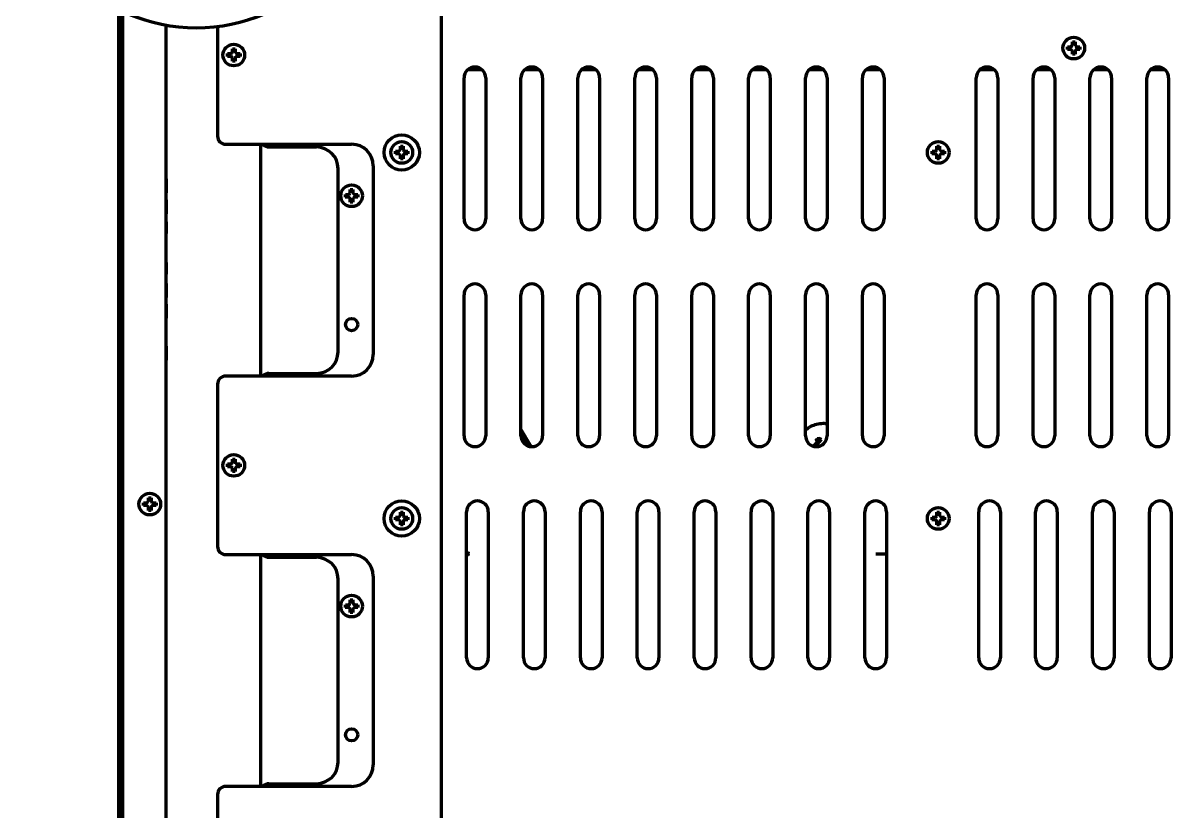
# Model space of a CAD drawing. Header units: inches. Extents: x -2405 to 7588, y 441 to 5654.
# Drawn here: x 2107 to 2530.7, y 5096.1 to 5386.8 of the extents above; entities that cross this region are included whole.
import ezdxf

# ---------------------------------------------------------------- set-up
doc = ezdxf.new("R2010")
doc.units = ezdxf.units.IN

msp = doc.modelspace()

# ---------------------------------------------------------------- linework, layer by layer
at = {"linetype": 'Continuous', "lineweight": 70}
for p, q in [((2261.28, 5485.34), (2261.28, 4862.03)), ((2142.28, 5391.83), (2142.28, 5138.37)), ((2142.95, 5139.37), (2142.95, 5391.49)), ((2143.78, 4821.33), (2143.78, 5391.09)), ((2159.78, 4835.17), (2159.78, 5386.02)), ((2178.78, 5385.51), (2178.78, 5345.05)), ((2492.48, 5377.53), (2492.48, 5378.03)), ((2492.48, 5377.03), (2492.48, 5377.53)), ((2497.08, 5378.03), (2497.08, 5377.53)), ((2497.08, 5377.53), (2497.08, 5377.03)), ((2182.48, 5374.97), (2182.48, 5375.47)), ((2182.48, 5374.47), (2182.48, 5374.97)), ((2187.08, 5375.47), (2187.08, 5374.97)), ((2187.08, 5374.97), (2187.08, 5374.47)), ((2276.43, 5369.53), (2271.13, 5369.53)), ((2297.42, 5369.53), (2292.14, 5369.53)), ((2318.43, 5369.53), (2313.14, 5369.53)), ((2339.43, 5369.53), (2334.14, 5369.53)), ((2360.43, 5369.53), (2355.13, 5369.53)), ((2381.42, 5369.53), (2376.14, 5369.53)), ((2402.43, 5369.53), (2397.14, 5369.53)), ((2423.43, 5369.53), (2418.13, 5369.53)), ((2465.43, 5369.53), (2460.14, 5369.53)), ((2486.43, 5369.53), (2481.14, 5369.53)), ((2507.43, 5369.53), (2502.13, 5369.53)), ((2528.42, 5369.53), (2523.14, 5369.53)), ((2269.78, 5314.53), (2269.78, 5366.53)), ((2277.78, 5366.53), (2277.78, 5314.53)), ((2290.78, 5314.53), (2290.78, 5366.53)), ((2298.78, 5366.53), (2298.78, 5314.53)), ((2311.78, 5314.53), (2311.78, 5366.53)), ((2319.78, 5366.53), (2319.78, 5314.53)), ((2332.78, 5314.53), (2332.78, 5366.53)), ((2340.78, 5366.53), (2340.78, 5314.53)), ((2353.78, 5314.53), (2353.78, 5366.53)), ((2361.78, 5366.53), (2361.78, 5314.53)), ((2374.78, 5314.53), (2374.78, 5366.53)), ((2382.78, 5366.53), (2382.78, 5314.53)), ((2395.78, 5314.53), (2395.78, 5366.53)), ((2403.78, 5366.53), (2403.78, 5314.53)), ((2416.78, 5314.53), (2416.78, 5366.53)), ((2424.78, 5366.53), (2424.78, 5314.53)), ((2458.78, 5314.53), (2458.78, 5366.53)), ((2466.78, 5366.53), (2466.78, 5314.53)), ((2479.78, 5314.53), (2479.78, 5366.53)), ((2487.78, 5366.53), (2487.78, 5314.53)), ((2500.78, 5314.53), (2500.78, 5366.53)), ((2508.78, 5366.53), (2508.78, 5314.53)), ((2521.78, 5314.53), (2521.78, 5366.53)), ((2529.78, 5366.53), (2529.78, 5314.53)), ((2181.78, 5342.05), (2228.28, 5342.05)), ((2194.78, 5256.55), (2194.78, 5342.05)), ((2197.78, 5341.05), (2215.28, 5341.05)), ((2244.48, 5339.03), (2244.48, 5339.53)), ((2244.48, 5338.53), (2244.48, 5339.03)), ((2249.08, 5339.53), (2249.08, 5339.03)), ((2249.08, 5339.03), (2249.08, 5338.53)), ((2442.48, 5339.03), (2442.48, 5339.53)), ((2442.48, 5338.53), (2442.48, 5339.03)), ((2447.08, 5339.53), (2447.08, 5339.03)), ((2447.08, 5339.03), (2447.08, 5338.53)), ((2223.28, 5265.55), (2223.28, 5333.05)), ((2236.28, 5334.05), (2236.28, 5264.55)), ((2159.78, 5324.16), (2159.78, 5329.3)), ((2159.78, 5329.3), (2159.78, 5325.02)), ((2159.78, 5329.3), (2159.78, 5324.16)), ((2225.98, 5323.05), (2225.98, 5323.55)), ((2225.98, 5322.55), (2225.98, 5323.05)), ((2230.58, 5323.55), (2230.58, 5323.05)), ((2230.58, 5323.05), (2230.58, 5322.55)), ((2159.78, 5316.45), (2159.78, 5321.59)), ((2159.78, 5321.59), (2159.78, 5316.45)), ((2159.78, 5313.45), (2159.78, 5309.16)), ((2159.78, 5298.45), (2159.78, 5294.16)), ((2159.78, 5293.3), (2159.78, 5298.45)), ((2159.78, 5290.52), (2159.78, 5290.73)), ((2159.78, 5290.73), (2159.78, 5290.52)), ((2159.78, 5290.3), (2159.78, 5290.52)), ((2159.78, 5290.52), (2159.78, 5290.3)), ((2159.78, 5290.09), (2159.78, 5290.3)), ((2159.78, 5290.3), (2159.78, 5290.09)), ((2159.78, 5290.09), (2159.78, 5289.66)), ((2159.78, 5289.66), (2159.78, 5290.09)), ((2159.78, 5288.8), (2159.78, 5289.66)), ((2159.78, 5289.66), (2159.78, 5288.8)), ((2159.78, 5288.8), (2159.78, 5287.52)), ((2159.78, 5287.52), (2159.78, 5288.8)), ((2159.78, 5287.52), (2159.78, 5286.66)), ((2159.78, 5286.66), (2159.78, 5287.52)), ((2159.78, 5286.66), (2159.78, 5286.23)), ((2159.78, 5286.23), (2159.78, 5286.66)), ((2159.78, 5286.02), (2159.78, 5286.23)), ((2159.78, 5286.23), (2159.78, 5286.02)), ((2159.78, 5285.8), (2159.78, 5286.02)), ((2159.78, 5286.02), (2159.78, 5285.8)), ((2159.78, 5285.8), (2159.78, 5285.59)), ((2159.78, 5285.59), (2159.78, 5285.8)), ((2269.78, 5234.53), (2269.78, 5286.53)), ((2277.78, 5286.53), (2277.78, 5234.53)), ((2290.78, 5234.53), (2290.78, 5286.53)), ((2298.78, 5286.53), (2298.78, 5234.53)), ((2311.78, 5234.53), (2311.78, 5286.53)), ((2319.78, 5286.53), (2319.78, 5234.53)), ((2332.78, 5234.53), (2332.78, 5286.53)), ((2340.78, 5286.53), (2340.78, 5234.53)), ((2353.78, 5234.53), (2353.78, 5286.53)), ((2361.78, 5286.53), (2361.78, 5234.53)), ((2374.78, 5234.53), (2374.78, 5286.53)), ((2382.78, 5286.53), (2382.78, 5234.53)), ((2395.78, 5234.53), (2395.78, 5286.53)), ((2403.78, 5286.53), (2403.78, 5234.53)), ((2416.78, 5234.53), (2416.78, 5286.53)), ((2424.78, 5286.53), (2424.78, 5234.53)), ((2458.78, 5234.53), (2458.78, 5286.53)), ((2466.78, 5286.53), (2466.78, 5234.53)), ((2479.78, 5234.53), (2479.78, 5286.53)), ((2487.78, 5286.53), (2487.78, 5234.53)), ((2500.78, 5234.53), (2500.78, 5286.53)), ((2508.78, 5286.53), (2508.78, 5234.53)), ((2521.78, 5234.53), (2521.78, 5286.53)), ((2529.78, 5286.53), (2529.78, 5234.53)), ((2159.78, 5283.02), (2159.78, 5279.59)), ((2159.78, 5279.59), (2159.78, 5283.02)), ((2159.78, 5280.02), (2159.78, 5277.87)), ((2159.78, 5279.59), (2159.78, 5278.73)), ((2159.78, 5278.73), (2159.78, 5279.59)), ((2159.78, 5278.3), (2159.78, 5278.73)), ((2159.78, 5278.73), (2159.78, 5278.3)), ((2159.78, 5278.09), (2159.78, 5278.3)), ((2159.78, 5278.3), (2159.78, 5278.09)), ((2159.78, 5277.87), (2159.78, 5278.09)), ((2159.78, 5278.09), (2159.78, 5277.87)), ((2159.78, 5270.16), (2159.78, 5275.3)), ((2159.78, 5267.59), (2159.78, 5267.37)), ((2159.78, 5267.37), (2159.78, 5267.59)), ((2159.78, 5267.16), (2159.78, 5267.37)), ((2159.78, 5267.37), (2159.78, 5267.16)), ((2159.78, 5267.16), (2159.78, 5266.95)), ((2159.78, 5266.95), (2159.78, 5267.16)), ((2159.78, 5266.52), (2159.78, 5266.95)), ((2159.78, 5266.95), (2159.78, 5266.52)), ((2159.78, 5266.52), (2159.78, 5265.66)), ((2159.78, 5265.66), (2159.78, 5266.52)), ((2159.78, 5264.37), (2159.78, 5265.66)), ((2159.78, 5265.66), (2159.78, 5264.37)), ((2159.78, 5263.52), (2159.78, 5264.37)), ((2159.78, 5264.37), (2159.78, 5263.52)), ((2159.78, 5263.52), (2159.78, 5263.09)), ((2159.78, 5263.09), (2159.78, 5263.52)), ((2159.78, 5262.87), (2159.78, 5263.09)), ((2159.78, 5263.09), (2159.78, 5262.87)), ((2159.78, 5262.87), (2159.78, 5262.66)), ((2159.78, 5262.66), (2159.78, 5262.87)), ((2159.78, 5262.45), (2159.78, 5262.66)), ((2159.78, 5262.66), (2159.78, 5262.45)), ((2228.28, 5256.55), (2181.78, 5256.55)), ((2197.78, 5257.55), (2215.28, 5257.55)), ((2178.78, 5253.55), (2178.78, 5193.71)), ((2399.83, 5238.73), (2399.83, 5238.73)), ((2294.5, 5230.54), (2290.78, 5236.99)), ((2294.49, 5230.54), (2290.78, 5236.98)), ((2290.78, 5235.38), (2293.44, 5230.76)), ((2400.07, 5233.38), (2399.47, 5232.66)), ((2400.07, 5233.38), (2399.47, 5232.66)), ((2399.49, 5230.54), (2401.65, 5233.12)), ((2401.13, 5233.57), (2400.07, 5233.38)), ((2400.07, 5233.38), (2400.07, 5233.38)), ((2401.65, 5233.12), (2401.13, 5233.57)), ((2291.48, 5232.45), (2291.34, 5232.48)), ((2291.49, 5232.45), (2291.48, 5232.45)), ((2291.77, 5232.3), (2291.48, 5232.45)), ((2291.78, 5232.3), (2291.49, 5232.45)), ((2291.78, 5232.3), (2291.77, 5232.3)), ((2292.06, 5232.01), (2291.77, 5232.3)), ((2292.07, 5232), (2291.78, 5232.3)), ((2292.07, 5232), (2292.06, 5232.01)), ((2292.14, 5231.71), (2292.06, 5232.01)), ((2292.14, 5231.71), (2292.07, 5232)), ((2292.13, 5231.53), (2292.14, 5231.56)), ((2292.14, 5231.71), (2292.14, 5231.71)), ((2292.14, 5231.56), (2292.14, 5231.71)), ((2292.14, 5231.56), (2292.14, 5231.71)), ((2292.14, 5231.56), (2292.14, 5231.56)), ((2292.14, 5231.53), (2292.14, 5231.56)), ((2400.52, 5232.85), (2398.7, 5230.68)), ((2400.53, 5232.85), (2398.7, 5230.68)), ((2399.47, 5232.66), (2400.53, 5232.85)), ((2399.47, 5232.66), (2400.52, 5232.85)), ((2399.47, 5232.66), (2399.47, 5232.66)), ((2400.52, 5232.85), (2400.53, 5232.85)), ((2182.48, 5223.63), (2182.48, 5224.13)), ((2182.48, 5223.13), (2182.48, 5223.63)), ((2187.08, 5224.13), (2187.08, 5223.63)), ((2187.08, 5223.63), (2187.08, 5223.13)), ((2151.48, 5209.33), (2151.48, 5209.83)), ((2151.48, 5208.83), (2151.48, 5209.33)), ((2156.08, 5209.83), (2156.08, 5209.33)), ((2156.08, 5209.33), (2156.08, 5208.83)), ((2244.48, 5204.03), (2244.48, 5204.53)), ((2244.48, 5203.53), (2244.48, 5204.03)), ((2249.08, 5204.53), (2249.08, 5204.03)), ((2249.08, 5204.03), (2249.08, 5203.53)), ((2270.7, 5152.67), (2270.7, 5206.53)), ((2278.7, 5206.53), (2278.7, 5152.67)), ((2291.7, 5152.67), (2291.7, 5206.53)), ((2299.7, 5206.53), (2299.7, 5152.67)), ((2312.7, 5152.67), (2312.7, 5206.53)), ((2320.7, 5206.53), (2320.7, 5152.67)), ((2333.7, 5152.67), (2333.7, 5206.53)), ((2341.7, 5206.53), (2341.7, 5152.67)), ((2354.7, 5152.67), (2354.7, 5206.53)), ((2362.7, 5206.53), (2362.7, 5152.67)), ((2375.7, 5152.67), (2375.7, 5206.53)), ((2383.7, 5206.53), (2383.7, 5152.67)), ((2396.7, 5152.67), (2396.7, 5206.53)), ((2404.7, 5206.53), (2404.7, 5152.67)), ((2417.7, 5152.67), (2417.7, 5206.53)), ((2425.7, 5206.53), (2425.7, 5152.67)), ((2442.48, 5204.03), (2442.48, 5204.53)), ((2442.48, 5203.53), (2442.48, 5204.03)), ((2447.08, 5204.53), (2447.08, 5204.03)), ((2447.08, 5204.03), (2447.08, 5203.53)), ((2459.7, 5152.67), (2459.7, 5206.53)), ((2467.7, 5206.53), (2467.7, 5152.67)), ((2480.7, 5152.67), (2480.7, 5206.53)), ((2488.7, 5206.53), (2488.7, 5152.67)), ((2501.7, 5152.67), (2501.7, 5206.53)), ((2509.7, 5206.53), (2509.7, 5152.67)), ((2522.7, 5152.67), (2522.7, 5206.53)), ((2530.7, 5206.53), (2530.7, 5152.67)), ((2181.78, 5190.71), (2228.28, 5190.71)), ((2194.78, 5105.2), (2194.78, 5190.7)), ((2197.78, 5189.71), (2215.28, 5189.71)), ((2236.28, 5182.71), (2236.28, 5113.21)), ((2223.28, 5114.21), (2223.28, 5181.71)), ((2225.98, 5171.71), (2225.98, 5172.21)), ((2225.98, 5171.21), (2225.98, 5171.71)), ((2230.58, 5172.21), (2230.58, 5171.71)), ((2230.58, 5171.71), (2230.58, 5171.21)), ((2142.28, 5138.37), (2142.9, 5138.37)), ((2142.28, 5138.37), (2142.28, 5138.37)), ((2142.28, 5138.33), (2142.9, 5138.33)), ((2142.28, 5138.33), (2142.28, 5138.33)), ((2142.28, 5138.33), (2142.28, 4651.53)), ((2143.78, 5138.37), (2142.9, 5138.37)), ((2143.78, 5138.33), (2142.9, 5138.33)), ((2142.95, 4654.53), (2142.95, 5137.33)), ((2197.78, 5106.21), (2215.28, 5106.21)), ((2178.78, 5102.21), (2178.78, 5042.37)), ((2228.28, 5105.21), (2181.78, 5105.21))]:
    msp.add_line(p, q, dxfattribs=at)
for centre, radius in [((2494.78, 5377.53), 4), ((2184.78, 5374.97), 4), ((2246.78, 5339.03), 6.5), ((2246.78, 5339.03), 4), ((2444.78, 5339.03), 4), ((2228.28, 5323.05), 4), ((2228.28, 5275.55), 2.25), ((2184.78, 5223.63), 4), ((2153.78, 5209.33), 4), ((2246.78, 5204.03), 6.5), ((2246.78, 5204.03), 4), ((2444.78, 5204.03), 4), ((2228.28, 5171.71), 4), ((2228.28, 5124.21), 2.25)]:
    msp.add_circle(centre, radius, dxfattribs=at)
for centre, radius, start, end in [((2170.98, 5449.03), 64, 180, 0), ((2273.78, 5366.53), 4, 0, 180), ((2294.78, 5366.53), 4, 0, 180), ((2315.78, 5366.53), 4, 0, 180), ((2336.78, 5366.53), 4, 0, 180), ((2357.78, 5366.53), 4, 0, 180), ((2378.78, 5366.53), 4, 0, 180), ((2399.78, 5366.53), 4, 0, 180), ((2420.78, 5366.53), 4, 0, 180), ((2462.78, 5366.53), 4, 0, 180), ((2483.78, 5366.53), 4, 0, 180), ((2504.78, 5366.53), 4, 0, 180), ((2525.78, 5366.53), 4, 0, 180), ((2181.78, 5345.05), 3, 180, 270), ((2197.78, 5344.05), 3, 221.8106, 270), ((2215.28, 5333.05), 8, 0, 90), ((2228.28, 5334.05), 8, 0, 90), ((2273.78, 5314.53), 4, 180, 0), ((2294.78, 5314.53), 4, 180, 0), ((2315.78, 5314.53), 4, 180, 0), ((2336.78, 5314.53), 4, 180, 0), ((2357.78, 5314.53), 4, 180, 0), ((2378.78, 5314.53), 4, 180, 0), ((2399.78, 5314.53), 4, 180, 0), ((2420.78, 5314.53), 4, 180, 0), ((2462.78, 5314.53), 4, 180, 0), ((2483.78, 5314.53), 4, 180, 0), ((2504.78, 5314.53), 4, 180, 0), ((2525.78, 5314.53), 4, 180, 0), ((2273.78, 5286.53), 4, 0, 180), ((2294.78, 5286.53), 4, 0, 180), ((2315.78, 5286.53), 4, 0, 180), ((2336.78, 5286.53), 4, 0, 180), ((2357.78, 5286.53), 4, 0, 180), ((2378.78, 5286.53), 4, 0, 180), ((2399.78, 5286.53), 4, 0, 180), ((2420.78, 5286.53), 4, 0, 180), ((2462.78, 5286.53), 4, 0, 180), ((2483.78, 5286.53), 4, 0, 180), ((2504.78, 5286.53), 4, 0, 180), ((2525.78, 5286.53), 4, 0, 180), ((2215.28, 5265.55), 8, 270, 0), ((2228.28, 5264.55), 8, 270, 0), ((2181.78, 5253.55), 3, 90, 180), ((2197.78, 5254.55), 3, 90, 138.1894), ((2273.78, 5234.53), 4, 180, 0), ((2294.78, 5234.53), 4, 180, 0), ((2315.78, 5234.53), 4, 180, 0), ((2336.78, 5234.53), 4, 180, 0), ((2357.78, 5234.53), 4, 180, 0), ((2378.78, 5234.53), 4, 180, 0), ((2399.78, 5234.53), 4, 180, 0), ((2420.78, 5234.53), 4, 180, 0), ((2462.78, 5234.53), 4, 180, 0), ((2483.78, 5234.53), 4, 180, 0), ((2504.78, 5234.53), 4, 180, 0), ((2525.78, 5234.53), 4, 180, 0), ((2274.7, 5206.53), 4, 0, 180), ((2295.7, 5206.53), 4, 0, 180), ((2316.7, 5206.53), 4, 0, 180), ((2337.7, 5206.53), 4, 0, 180), ((2358.7, 5206.53), 4, 0, 180), ((2379.7, 5206.53), 4, 0, 180), ((2400.7, 5206.53), 4, 0, 180), ((2421.7, 5206.53), 4, 0, 180), ((2463.7, 5206.53), 4, 0, 180), ((2484.7, 5206.53), 4, 0, 180), ((2505.7, 5206.53), 4, 0, 180), ((2526.7, 5206.53), 4, 0, 180), ((2181.78, 5193.71), 3, 180, 270), ((2197.78, 5192.71), 3, 221.8416, 270), ((2228.28, 5182.71), 8, 0, 90), ((2215.28, 5181.71), 8, 0, 90), ((2274.7, 5152.67), 4, 180, 0), ((2295.7, 5152.67), 4, 180, 0), ((2316.7, 5152.67), 4, 180, 0), ((2337.7, 5152.67), 4, 180, 0), ((2358.7, 5152.67), 4, 180, 0), ((2379.7, 5152.67), 4, 180, 0), ((2400.7, 5152.67), 4, 180, 0), ((2421.7, 5152.67), 4, 180, 0), ((2463.7, 5152.67), 4, 180, 0), ((2484.7, 5152.67), 4, 180, 0), ((2505.7, 5152.67), 4, 180, 0), ((2526.7, 5152.67), 4, 180, 0), ((2215.28, 5114.21), 8, 270, 0), ((2228.28, 5113.21), 8, 270, 0), ((2197.78, 5103.21), 3, 90, 138.1894), ((2181.78, 5102.21), 3, 90, 180)]:
    msp.add_arc(centre, radius, start, end, dxfattribs=at)
for centre, major_axis, ratio, start_param, end_param in [((2402.26, 5229.02), (-2.43, 9.7), 0.999838, 0, 0.460394), ((2402.26, 5229.02), (-0.72, -9.97), 0.99983, 3.458797, 3.91904), ((2402.26, 5229.02), (-2.43, 9.7), 0.999838, 6.038193, 6.283185), ((2402.26, 5229.02), (-2.43, 9.7), 0.999838, 5.885728, 6.038193), ((2142.9, 5139.37), (0, -1), 0.052336, 0, 1.570796), ((2142.9, 5137.33), (0, -1), 0.052336, 1.570796, 3.141593)]:
    msp.add_ellipse(centre, major_axis=major_axis, ratio=ratio, start_param=start_param, end_param=end_param, dxfattribs=at)
for points in [[(2184.28, 5375.97), (2184.28, 5376.03), (2184.28, 5376.14), (2184.28, 5376.3), (2184.28, 5376.46), (2184.28, 5376.61), (2184.28, 5376.76), (2184.28, 5376.92), (2184.28, 5377.09), (2184.28, 5377.21), (2184.28, 5377.27)], [(2184.28, 5377.27), (2184.44, 5377.27), (2184.78, 5377.27), (2185.11, 5377.27), (2185.28, 5377.27)], [(2493.78, 5377.03), (2493.72, 5377.03), (2493.61, 5377.03), (2493.45, 5377.03), (2493.29, 5377.03), (2493.14, 5377.03), (2492.99, 5377.03), (2492.83, 5377.03), (2492.66, 5377.03), (2492.54, 5377.03), (2492.48, 5377.03)], [(2493.78, 5378.03), (2493.8, 5378.06), (2493.85, 5378.1), (2493.92, 5378.18), (2493.99, 5378.25), (2494.06, 5378.32), (2494.13, 5378.39), (2494.2, 5378.46), (2494.25, 5378.51), (2494.28, 5378.53)], [(2494.28, 5376.53), (2494.25, 5376.56), (2494.2, 5376.61), (2494.12, 5376.68), (2494.05, 5376.76), (2493.98, 5376.83), (2493.91, 5376.89), (2493.84, 5376.96), (2493.8, 5377.01), (2493.78, 5377.03)], [(2494.28, 5378.53), (2494.28, 5378.59), (2494.28, 5378.7), (2494.28, 5378.86), (2494.28, 5379.02), (2494.28, 5379.17), (2494.28, 5379.32), (2494.28, 5379.48), (2494.28, 5379.65), (2494.28, 5379.77), (2494.28, 5379.83)], [(2494.28, 5379.83), (2494.44, 5379.83), (2494.78, 5379.83), (2495.11, 5379.83), (2495.28, 5379.83)], [(2495.28, 5378.53), (2495.3, 5378.51), (2495.35, 5378.46), (2495.43, 5378.38), (2495.5, 5378.31), (2495.57, 5378.24), (2495.64, 5378.17), (2495.71, 5378.1), (2495.75, 5378.06), (2495.78, 5378.03)], [(2495.78, 5377.03), (2495.75, 5377.01), (2495.7, 5376.96), (2495.63, 5376.89), (2495.56, 5376.82), (2495.49, 5376.75), (2495.42, 5376.68), (2495.35, 5376.6), (2495.3, 5376.56), (2495.28, 5376.53)], [(2495.78, 5378.03), (2495.83, 5378.03), (2495.94, 5378.03), (2496.1, 5378.03), (2496.26, 5378.03), (2496.41, 5378.03), (2496.57, 5378.03), (2496.72, 5378.03), (2496.89, 5378.03), (2497.01, 5378.03), (2497.08, 5378.03)], [(2183.78, 5374.47), (2183.72, 5374.47), (2183.61, 5374.47), (2183.45, 5374.47), (2183.29, 5374.47), (2183.14, 5374.47), (2182.99, 5374.47), (2182.83, 5374.47), (2182.66, 5374.47), (2182.54, 5374.47), (2182.48, 5374.47)], [(2183.78, 5375.47), (2183.8, 5375.5), (2183.85, 5375.54), (2183.92, 5375.62), (2183.99, 5375.69), (2184.06, 5375.76), (2184.13, 5375.83), (2184.2, 5375.9), (2184.25, 5375.95), (2184.28, 5375.97)], [(2184.28, 5373.97), (2184.25, 5374), (2184.2, 5374.05), (2184.12, 5374.12), (2184.05, 5374.2), (2183.98, 5374.27), (2183.91, 5374.33), (2183.84, 5374.4), (2183.8, 5374.45), (2183.78, 5374.47)], [(2185.28, 5375.97), (2185.3, 5375.95), (2185.35, 5375.9), (2185.43, 5375.82), (2185.5, 5375.75), (2185.57, 5375.68), (2185.64, 5375.61), (2185.71, 5375.54), (2185.75, 5375.5), (2185.78, 5375.47)], [(2185.78, 5374.47), (2185.75, 5374.45), (2185.7, 5374.4), (2185.63, 5374.33), (2185.56, 5374.26), (2185.49, 5374.19), (2185.42, 5374.12), (2185.35, 5374.04), (2185.3, 5374), (2185.28, 5373.97)], [(2185.28, 5373.97), (2185.28, 5373.92), (2185.28, 5373.81), (2185.28, 5373.65), (2185.28, 5373.49), (2185.28, 5373.33), (2185.28, 5373.18), (2185.28, 5373.03), (2185.28, 5372.86), (2185.28, 5372.74), (2185.28, 5372.67)], [(2185.78, 5375.47), (2185.83, 5375.47), (2185.94, 5375.47), (2186.1, 5375.47), (2186.26, 5375.47), (2186.41, 5375.47), (2186.57, 5375.47), (2186.72, 5375.47), (2186.89, 5375.47), (2187.01, 5375.47), (2187.08, 5375.47)], [(2495.28, 5375.23), (2495.11, 5375.23), (2494.78, 5375.23), (2494.44, 5375.23), (2494.28, 5375.23)], [(2495.28, 5376.53), (2495.28, 5376.48), (2495.28, 5376.37), (2495.28, 5376.21), (2495.28, 5376.05), (2495.28, 5375.89), (2495.28, 5375.74), (2495.28, 5375.59), (2495.28, 5375.42), (2495.28, 5375.3), (2495.28, 5375.23)], [(2185.28, 5372.67), (2185.11, 5372.67), (2184.78, 5372.67), (2184.44, 5372.67), (2184.28, 5372.67)], [(2245.78, 5339.53), (2245.8, 5339.56), (2245.85, 5339.6), (2245.92, 5339.68), (2245.99, 5339.75), (2246.06, 5339.82), (2246.13, 5339.89), (2246.2, 5339.96), (2246.25, 5340.01), (2246.28, 5340.03)], [(2246.28, 5340.03), (2246.28, 5340.09), (2246.28, 5340.2), (2246.28, 5340.36), (2246.28, 5340.52), (2246.28, 5340.67), (2246.28, 5340.82), (2246.28, 5340.98), (2246.28, 5341.15), (2246.28, 5341.27), (2246.28, 5341.33)], [(2246.28, 5341.33), (2246.44, 5341.33), (2246.78, 5341.33), (2247.11, 5341.33), (2247.28, 5341.33)], [(2247.28, 5340.03), (2247.3, 5340.01), (2247.35, 5339.96), (2247.43, 5339.88), (2247.5, 5339.81), (2247.57, 5339.74), (2247.64, 5339.67), (2247.71, 5339.6), (2247.75, 5339.56), (2247.78, 5339.53)], [(2247.78, 5339.53), (2247.83, 5339.53), (2247.94, 5339.53), (2248.1, 5339.53), (2248.26, 5339.53), (2248.41, 5339.53), (2248.57, 5339.53), (2248.72, 5339.53), (2248.89, 5339.53), (2249.01, 5339.53), (2249.08, 5339.53)], [(2443.78, 5339.53), (2443.8, 5339.56), (2443.85, 5339.6), (2443.92, 5339.68), (2443.99, 5339.75), (2444.06, 5339.82), (2444.13, 5339.89), (2444.2, 5339.96), (2444.25, 5340.01), (2444.28, 5340.03)], [(2444.28, 5340.03), (2444.28, 5340.09), (2444.28, 5340.2), (2444.28, 5340.36), (2444.28, 5340.52), (2444.28, 5340.67), (2444.28, 5340.82), (2444.28, 5340.98), (2444.28, 5341.15), (2444.28, 5341.27), (2444.28, 5341.33)], [(2444.28, 5341.33), (2444.44, 5341.33), (2444.78, 5341.33), (2445.11, 5341.33), (2445.28, 5341.33)], [(2445.28, 5340.03), (2445.3, 5340.01), (2445.35, 5339.96), (2445.43, 5339.88), (2445.5, 5339.81), (2445.57, 5339.74), (2445.64, 5339.67), (2445.71, 5339.6), (2445.75, 5339.56), (2445.78, 5339.53)], [(2445.78, 5339.53), (2445.83, 5339.53), (2445.94, 5339.53), (2446.1, 5339.53), (2446.26, 5339.53), (2446.41, 5339.53), (2446.57, 5339.53), (2446.72, 5339.53), (2446.89, 5339.53), (2447.01, 5339.53), (2447.08, 5339.53)], [(2245.78, 5338.53), (2245.72, 5338.53), (2245.61, 5338.53), (2245.45, 5338.53), (2245.29, 5338.53), (2245.14, 5338.53), (2244.99, 5338.53), (2244.83, 5338.53), (2244.66, 5338.53), (2244.54, 5338.53), (2244.48, 5338.53)], [(2246.28, 5338.03), (2246.25, 5338.06), (2246.2, 5338.11), (2246.12, 5338.18), (2246.05, 5338.26), (2245.98, 5338.33), (2245.91, 5338.39), (2245.84, 5338.46), (2245.8, 5338.51), (2245.78, 5338.53)], [(2247.28, 5336.73), (2247.11, 5336.73), (2246.78, 5336.73), (2246.44, 5336.73), (2246.28, 5336.73)], [(2247.78, 5338.53), (2247.75, 5338.51), (2247.7, 5338.46), (2247.63, 5338.39), (2247.56, 5338.32), (2247.49, 5338.25), (2247.42, 5338.18), (2247.35, 5338.1), (2247.3, 5338.06), (2247.28, 5338.03)], [(2247.28, 5338.03), (2247.28, 5337.98), (2247.28, 5337.87), (2247.28, 5337.71), (2247.28, 5337.55), (2247.28, 5337.39), (2247.28, 5337.24), (2247.28, 5337.09), (2247.28, 5336.92), (2247.28, 5336.8), (2247.28, 5336.73)], [(2443.78, 5338.53), (2443.72, 5338.53), (2443.61, 5338.53), (2443.45, 5338.53), (2443.29, 5338.53), (2443.14, 5338.53), (2442.99, 5338.53), (2442.83, 5338.53), (2442.66, 5338.53), (2442.54, 5338.53), (2442.48, 5338.53)], [(2444.28, 5338.03), (2444.25, 5338.06), (2444.2, 5338.11), (2444.12, 5338.18), (2444.05, 5338.26), (2443.98, 5338.33), (2443.91, 5338.39), (2443.84, 5338.46), (2443.8, 5338.51), (2443.78, 5338.53)], [(2445.28, 5336.73), (2445.11, 5336.73), (2444.78, 5336.73), (2444.44, 5336.73), (2444.28, 5336.73)], [(2445.78, 5338.53), (2445.75, 5338.51), (2445.7, 5338.46), (2445.63, 5338.39), (2445.56, 5338.32), (2445.49, 5338.25), (2445.42, 5338.18), (2445.35, 5338.1), (2445.3, 5338.06), (2445.28, 5338.03)], [(2445.28, 5338.03), (2445.28, 5337.98), (2445.28, 5337.87), (2445.28, 5337.71), (2445.28, 5337.55), (2445.28, 5337.39), (2445.28, 5337.24), (2445.28, 5337.09), (2445.28, 5336.92), (2445.28, 5336.8), (2445.28, 5336.73)], [(2227.28, 5322.55), (2227.22, 5322.55), (2227.11, 5322.55), (2226.95, 5322.55), (2226.79, 5322.55), (2226.64, 5322.55), (2226.49, 5322.55), (2226.33, 5322.55), (2226.16, 5322.55), (2226.04, 5322.55), (2225.98, 5322.55)], [(2227.28, 5323.55), (2227.3, 5323.57), (2227.35, 5323.62), (2227.42, 5323.69), (2227.49, 5323.76), (2227.56, 5323.84), (2227.63, 5323.91), (2227.7, 5323.98), (2227.75, 5324.03), (2227.78, 5324.05)], [(2227.78, 5322.05), (2227.75, 5322.08), (2227.7, 5322.13), (2227.62, 5322.2), (2227.55, 5322.27), (2227.48, 5322.34), (2227.41, 5322.41), (2227.34, 5322.48), (2227.3, 5322.53), (2227.28, 5322.55)], [(2227.78, 5324.05), (2227.78, 5324.1), (2227.78, 5324.21), (2227.78, 5324.37), (2227.78, 5324.53), (2227.78, 5324.69), (2227.78, 5324.84), (2227.78, 5325), (2227.78, 5325.16), (2227.78, 5325.29), (2227.78, 5325.35)], [(2227.78, 5325.35), (2227.94, 5325.35), (2228.28, 5325.35), (2228.61, 5325.35), (2228.78, 5325.35)], [(2228.78, 5324.05), (2228.8, 5324.02), (2228.85, 5323.97), (2228.93, 5323.9), (2229, 5323.83), (2229.07, 5323.76), (2229.14, 5323.69), (2229.21, 5323.62), (2229.25, 5323.57), (2229.28, 5323.55)], [(2229.28, 5322.55), (2229.25, 5322.53), (2229.2, 5322.48), (2229.13, 5322.41), (2229.06, 5322.34), (2228.99, 5322.27), (2228.92, 5322.19), (2228.85, 5322.12), (2228.8, 5322.07), (2228.78, 5322.05)], [(2228.78, 5322.05), (2228.78, 5322), (2228.78, 5321.89), (2228.78, 5321.73), (2228.78, 5321.57), (2228.78, 5321.41), (2228.78, 5321.26), (2228.78, 5321.1), (2228.78, 5320.94), (2228.78, 5320.81), (2228.78, 5320.75)], [(2229.28, 5323.55), (2229.33, 5323.55), (2229.44, 5323.55), (2229.6, 5323.55), (2229.76, 5323.55), (2229.91, 5323.55), (2230.07, 5323.55), (2230.22, 5323.55), (2230.39, 5323.55), (2230.51, 5323.55), (2230.58, 5323.55)], [(2228.78, 5320.75), (2228.61, 5320.75), (2228.28, 5320.75), (2227.94, 5320.75), (2227.78, 5320.75)], [(2183.78, 5224.13), (2183.8, 5224.15), (2183.85, 5224.2), (2183.92, 5224.27), (2183.99, 5224.34), (2184.06, 5224.42), (2184.13, 5224.49), (2184.2, 5224.56), (2184.25, 5224.61), (2184.28, 5224.63)], [(2184.28, 5224.63), (2184.28, 5224.68), (2184.28, 5224.79), (2184.28, 5224.95), (2184.28, 5225.11), (2184.28, 5225.27), (2184.28, 5225.42), (2184.28, 5225.58), (2184.28, 5225.74), (2184.28, 5225.87), (2184.28, 5225.93)], [(2184.28, 5225.93), (2184.44, 5225.93), (2184.78, 5225.93), (2185.11, 5225.93), (2185.28, 5225.93)], [(2185.28, 5224.63), (2185.3, 5224.6), (2185.35, 5224.55), (2185.43, 5224.48), (2185.5, 5224.41), (2185.57, 5224.34), (2185.64, 5224.27), (2185.71, 5224.2), (2185.75, 5224.15), (2185.78, 5224.13)], [(2183.78, 5223.13), (2183.72, 5223.13), (2183.61, 5223.13), (2183.45, 5223.13), (2183.29, 5223.13), (2183.14, 5223.13), (2182.99, 5223.13), (2182.83, 5223.13), (2182.66, 5223.13), (2182.54, 5223.13), (2182.48, 5223.13)], [(2184.28, 5222.63), (2184.25, 5222.66), (2184.2, 5222.71), (2184.12, 5222.78), (2184.05, 5222.85), (2183.98, 5222.92), (2183.91, 5222.99), (2183.84, 5223.06), (2183.8, 5223.11), (2183.78, 5223.13)], [(2185.28, 5221.33), (2185.11, 5221.33), (2184.78, 5221.33), (2184.44, 5221.33), (2184.28, 5221.33)], [(2185.78, 5223.13), (2185.75, 5223.11), (2185.7, 5223.06), (2185.63, 5222.99), (2185.56, 5222.92), (2185.49, 5222.85), (2185.42, 5222.77), (2185.35, 5222.7), (2185.3, 5222.65), (2185.28, 5222.63)], [(2185.28, 5222.63), (2185.28, 5222.58), (2185.28, 5222.47), (2185.28, 5222.31), (2185.28, 5222.15), (2185.28, 5221.99), (2185.28, 5221.84), (2185.28, 5221.68), (2185.28, 5221.52), (2185.28, 5221.39), (2185.28, 5221.33)], [(2185.78, 5224.13), (2185.83, 5224.13), (2185.94, 5224.13), (2186.1, 5224.13), (2186.26, 5224.13), (2186.41, 5224.13), (2186.57, 5224.13), (2186.72, 5224.13), (2186.89, 5224.13), (2187.01, 5224.13), (2187.08, 5224.13)], [(2152.78, 5208.83), (2152.72, 5208.83), (2152.61, 5208.83), (2152.45, 5208.83), (2152.29, 5208.83), (2152.14, 5208.83), (2151.99, 5208.83), (2151.83, 5208.83), (2151.66, 5208.83), (2151.54, 5208.83), (2151.48, 5208.83)], [(2152.78, 5209.83), (2152.8, 5209.86), (2152.85, 5209.9), (2152.92, 5209.98), (2152.99, 5210.05), (2153.06, 5210.12), (2153.13, 5210.19), (2153.2, 5210.26), (2153.25, 5210.31), (2153.28, 5210.33)], [(2153.28, 5208.33), (2153.25, 5208.36), (2153.2, 5208.41), (2153.12, 5208.48), (2153.05, 5208.56), (2152.98, 5208.63), (2152.91, 5208.69), (2152.84, 5208.76), (2152.8, 5208.81), (2152.78, 5208.83)], [(2153.28, 5210.33), (2153.28, 5210.39), (2153.28, 5210.5), (2153.28, 5210.66), (2153.28, 5210.82), (2153.28, 5210.97), (2153.28, 5211.12), (2153.28, 5211.28), (2153.28, 5211.45), (2153.28, 5211.57), (2153.28, 5211.63)], [(2153.28, 5211.63), (2153.44, 5211.63), (2153.78, 5211.63), (2154.11, 5211.63), (2154.28, 5211.63)], [(2154.28, 5210.33), (2154.3, 5210.31), (2154.35, 5210.26), (2154.43, 5210.18), (2154.5, 5210.11), (2154.57, 5210.04), (2154.64, 5209.97), (2154.71, 5209.9), (2154.75, 5209.86), (2154.78, 5209.83)], [(2154.78, 5208.83), (2154.75, 5208.81), (2154.7, 5208.76), (2154.63, 5208.69), (2154.56, 5208.62), (2154.49, 5208.55), (2154.42, 5208.48), (2154.35, 5208.4), (2154.3, 5208.36), (2154.28, 5208.33)], [(2154.28, 5208.33), (2154.28, 5208.28), (2154.28, 5208.17), (2154.28, 5208.01), (2154.28, 5207.85), (2154.28, 5207.69), (2154.28, 5207.54), (2154.28, 5207.39), (2154.28, 5207.22), (2154.28, 5207.1), (2154.28, 5207.03)], [(2154.78, 5209.83), (2154.83, 5209.83), (2154.94, 5209.83), (2155.1, 5209.83), (2155.26, 5209.83), (2155.41, 5209.83), (2155.57, 5209.83), (2155.72, 5209.83), (2155.89, 5209.83), (2156.01, 5209.83), (2156.08, 5209.83)], [(2154.28, 5207.03), (2154.11, 5207.03), (2153.78, 5207.03), (2153.44, 5207.03), (2153.28, 5207.03)], [(2245.78, 5203.53), (2245.72, 5203.53), (2245.61, 5203.53), (2245.45, 5203.53), (2245.29, 5203.53), (2245.14, 5203.53), (2244.99, 5203.53), (2244.83, 5203.53), (2244.66, 5203.53), (2244.54, 5203.53), (2244.48, 5203.53)], [(2245.78, 5204.53), (2245.8, 5204.56), (2245.85, 5204.6), (2245.92, 5204.68), (2245.99, 5204.75), (2246.06, 5204.82), (2246.13, 5204.89), (2246.2, 5204.96), (2246.25, 5205.01), (2246.28, 5205.03)], [(2246.28, 5203.03), (2246.25, 5203.06), (2246.2, 5203.11), (2246.12, 5203.18), (2246.05, 5203.26), (2245.98, 5203.33), (2245.91, 5203.39), (2245.84, 5203.46), (2245.8, 5203.51), (2245.78, 5203.53)], [(2246.28, 5205.03), (2246.28, 5205.09), (2246.28, 5205.2), (2246.28, 5205.36), (2246.28, 5205.52), (2246.28, 5205.67), (2246.28, 5205.82), (2246.28, 5205.98), (2246.28, 5206.15), (2246.28, 5206.27), (2246.28, 5206.33)], [(2246.28, 5206.33), (2246.44, 5206.33), (2246.78, 5206.33), (2247.11, 5206.33), (2247.28, 5206.33)], [(2247.28, 5205.03), (2247.3, 5205.01), (2247.35, 5204.96), (2247.43, 5204.88), (2247.5, 5204.81), (2247.57, 5204.74), (2247.64, 5204.67), (2247.71, 5204.6), (2247.75, 5204.56), (2247.78, 5204.53)], [(2247.78, 5203.53), (2247.75, 5203.51), (2247.7, 5203.46), (2247.63, 5203.39), (2247.56, 5203.32), (2247.49, 5203.25), (2247.42, 5203.18), (2247.35, 5203.1), (2247.3, 5203.06), (2247.28, 5203.03)], [(2247.78, 5204.53), (2247.83, 5204.53), (2247.94, 5204.53), (2248.1, 5204.53), (2248.26, 5204.53), (2248.41, 5204.53), (2248.57, 5204.53), (2248.72, 5204.53), (2248.89, 5204.53), (2249.01, 5204.53), (2249.08, 5204.53)], [(2443.78, 5203.53), (2443.72, 5203.53), (2443.61, 5203.53), (2443.45, 5203.53), (2443.29, 5203.53), (2443.14, 5203.53), (2442.99, 5203.53), (2442.83, 5203.53), (2442.66, 5203.53), (2442.54, 5203.53), (2442.48, 5203.53)], [(2443.78, 5204.53), (2443.8, 5204.56), (2443.85, 5204.6), (2443.92, 5204.68), (2443.99, 5204.75), (2444.06, 5204.82), (2444.13, 5204.89), (2444.2, 5204.96), (2444.25, 5205.01), (2444.28, 5205.03)], [(2444.28, 5203.03), (2444.25, 5203.06), (2444.2, 5203.11), (2444.12, 5203.18), (2444.05, 5203.26), (2443.98, 5203.33), (2443.91, 5203.39), (2443.84, 5203.46), (2443.8, 5203.51), (2443.78, 5203.53)], [(2444.28, 5205.03), (2444.28, 5205.09), (2444.28, 5205.2), (2444.28, 5205.36), (2444.28, 5205.52), (2444.28, 5205.67), (2444.28, 5205.82), (2444.28, 5205.98), (2444.28, 5206.15), (2444.28, 5206.27), (2444.28, 5206.33)], [(2444.28, 5206.33), (2444.44, 5206.33), (2444.78, 5206.33), (2445.11, 5206.33), (2445.28, 5206.33)], [(2445.28, 5205.03), (2445.3, 5205.01), (2445.35, 5204.96), (2445.43, 5204.88), (2445.5, 5204.81), (2445.57, 5204.74), (2445.64, 5204.67), (2445.71, 5204.6), (2445.75, 5204.56), (2445.78, 5204.53)], [(2445.78, 5203.53), (2445.75, 5203.51), (2445.7, 5203.46), (2445.63, 5203.39), (2445.56, 5203.32), (2445.49, 5203.25), (2445.42, 5203.18), (2445.35, 5203.1), (2445.3, 5203.06), (2445.28, 5203.03)], [(2445.78, 5204.53), (2445.83, 5204.53), (2445.94, 5204.53), (2446.1, 5204.53), (2446.26, 5204.53), (2446.41, 5204.53), (2446.57, 5204.53), (2446.72, 5204.53), (2446.89, 5204.53), (2447.01, 5204.53), (2447.08, 5204.53)], [(2247.28, 5201.73), (2247.11, 5201.73), (2246.78, 5201.73), (2246.44, 5201.73), (2246.28, 5201.73)], [(2247.28, 5203.03), (2247.28, 5202.98), (2247.28, 5202.87), (2247.28, 5202.71), (2247.28, 5202.55), (2247.28, 5202.39), (2247.28, 5202.24), (2247.28, 5202.09), (2247.28, 5201.92), (2247.28, 5201.8), (2247.28, 5201.73)], [(2445.28, 5201.73), (2445.11, 5201.73), (2444.78, 5201.73), (2444.44, 5201.73), (2444.28, 5201.73)], [(2445.28, 5203.03), (2445.28, 5202.98), (2445.28, 5202.87), (2445.28, 5202.71), (2445.28, 5202.55), (2445.28, 5202.39), (2445.28, 5202.24), (2445.28, 5202.09), (2445.28, 5201.92), (2445.28, 5201.8), (2445.28, 5201.73)], [(2227.78, 5172.71), (2227.78, 5172.77), (2227.78, 5172.87), (2227.78, 5173.04), (2227.78, 5173.19), (2227.78, 5173.35), (2227.78, 5173.5), (2227.78, 5173.66), (2227.78, 5173.82), (2227.78, 5173.95), (2227.78, 5174.01)], [(2227.78, 5174.01), (2227.94, 5174.01), (2228.28, 5174.01), (2228.61, 5174.01), (2228.78, 5174.01)], [(2227.28, 5171.21), (2227.22, 5171.21), (2227.11, 5171.21), (2226.95, 5171.21), (2226.79, 5171.21), (2226.64, 5171.21), (2226.49, 5171.21), (2226.33, 5171.21), (2226.16, 5171.21), (2226.04, 5171.21), (2225.98, 5171.21)], [(2227.28, 5172.21), (2227.3, 5172.24), (2227.35, 5172.28), (2227.42, 5172.35), (2227.49, 5172.43), (2227.56, 5172.5), (2227.63, 5172.57), (2227.7, 5172.64), (2227.75, 5172.69), (2227.78, 5172.71)], [(2227.78, 5170.71), (2227.75, 5170.74), (2227.7, 5170.79), (2227.62, 5170.86), (2227.55, 5170.93), (2227.48, 5171), (2227.41, 5171.07), (2227.34, 5171.14), (2227.3, 5171.19), (2227.28, 5171.21)], [(2228.78, 5169.41), (2228.61, 5169.41), (2228.28, 5169.41), (2227.94, 5169.41), (2227.78, 5169.41)], [(2228.78, 5172.71), (2228.8, 5172.69), (2228.85, 5172.63), (2228.93, 5172.56), (2229, 5172.49), (2229.07, 5172.42), (2229.14, 5172.35), (2229.21, 5172.28), (2229.25, 5172.23), (2229.28, 5172.21)], [(2229.28, 5171.21), (2229.25, 5171.19), (2229.2, 5171.14), (2229.13, 5171.07), (2229.06, 5171), (2228.99, 5170.93), (2228.92, 5170.85), (2228.85, 5170.78), (2228.8, 5170.74), (2228.78, 5170.71)], [(2228.78, 5170.71), (2228.78, 5170.66), (2228.78, 5170.55), (2228.78, 5170.39), (2228.78, 5170.23), (2228.78, 5170.07), (2228.78, 5169.92), (2228.78, 5169.77), (2228.78, 5169.6), (2228.78, 5169.48), (2228.78, 5169.41)], [(2229.28, 5172.21), (2229.33, 5172.21), (2229.44, 5172.21), (2229.6, 5172.21), (2229.76, 5172.21), (2229.91, 5172.21), (2230.07, 5172.21), (2230.22, 5172.21), (2230.39, 5172.21), (2230.51, 5172.21), (2230.58, 5172.21)]]:
    msp.add_open_spline(points, degree=3, dxfattribs=at)
for points, knots in [([(2185.28, 5377.27), (2185.28, 5377.07), (2185.28, 5376.86), (2185.28, 5376.54), (2185.28, 5376.43), (2185.28, 5376.2), (2185.28, 5376.09), (2185.28, 5375.97)], [0, 0, 0, 0, 0.5, 0.5, 0.75, 0.75, 1, 1, 1, 1]), ([(2492.48, 5378.03), (2492.68, 5378.03), (2492.89, 5378.03), (2493.21, 5378.03), (2493.32, 5378.03), (2493.55, 5378.03), (2493.66, 5378.03), (2493.78, 5378.03)], [0, 0, 0, 0, 0.5, 0.5, 0.75, 0.75, 1, 1, 1, 1]), ([(2495.28, 5379.83), (2495.28, 5379.63), (2495.28, 5379.42), (2495.28, 5379.1), (2495.28, 5378.99), (2495.28, 5378.76), (2495.28, 5378.65), (2495.28, 5378.53)], [0, 0, 0, 0, 0.5, 0.5, 0.75, 0.75, 1, 1, 1, 1]), ([(2497.08, 5377.03), (2496.87, 5377.03), (2496.66, 5377.03), (2496.34, 5377.03), (2496.23, 5377.03), (2496, 5377.03), (2495.89, 5377.03), (2495.78, 5377.03)], [0, 0, 0, 0, 0.5, 0.5, 0.75, 0.75, 1, 1, 1, 1]), ([(2182.48, 5375.47), (2182.68, 5375.47), (2182.89, 5375.47), (2183.21, 5375.47), (2183.32, 5375.47), (2183.55, 5375.47), (2183.66, 5375.47), (2183.78, 5375.47)], [0, 0, 0, 0, 0.5, 0.5, 0.75, 0.75, 1, 1, 1, 1]), ([(2184.28, 5372.67), (2184.28, 5372.88), (2184.28, 5373.09), (2184.28, 5373.41), (2184.28, 5373.52), (2184.28, 5373.74), (2184.28, 5373.86), (2184.28, 5373.97)], [0, 0, 0, 0, 0.5, 0.5, 0.75, 0.75, 1, 1, 1, 1]), ([(2187.08, 5374.47), (2186.87, 5374.47), (2186.66, 5374.47), (2186.34, 5374.47), (2186.23, 5374.47), (2186, 5374.47), (2185.89, 5374.47), (2185.78, 5374.47)], [0, 0, 0, 0, 0.5, 0.5, 0.75, 0.75, 1, 1, 1, 1]), ([(2494.28, 5375.23), (2494.28, 5375.44), (2494.28, 5375.65), (2494.28, 5375.97), (2494.28, 5376.08), (2494.28, 5376.3), (2494.28, 5376.42), (2494.28, 5376.53)], [0, 0, 0, 0, 0.5, 0.5, 0.75, 0.75, 1, 1, 1, 1]), ([(2244.48, 5339.53), (2244.68, 5339.53), (2244.89, 5339.53), (2245.21, 5339.53), (2245.32, 5339.53), (2245.55, 5339.53), (2245.66, 5339.53), (2245.78, 5339.53)], [0, 0, 0, 0, 0.5, 0.5, 0.75, 0.75, 1, 1, 1, 1]), ([(2247.28, 5341.33), (2247.28, 5341.13), (2247.28, 5340.92), (2247.28, 5340.6), (2247.28, 5340.49), (2247.28, 5340.26), (2247.28, 5340.15), (2247.28, 5340.03)], [0, 0, 0, 0, 0.5, 0.5, 0.75, 0.75, 1, 1, 1, 1]), ([(2442.48, 5339.53), (2442.68, 5339.53), (2442.89, 5339.53), (2443.21, 5339.53), (2443.32, 5339.53), (2443.55, 5339.53), (2443.66, 5339.53), (2443.78, 5339.53)], [0, 0, 0, 0, 0.5, 0.5, 0.75, 0.75, 1, 1, 1, 1]), ([(2445.28, 5341.33), (2445.28, 5341.13), (2445.28, 5340.92), (2445.28, 5340.6), (2445.28, 5340.49), (2445.28, 5340.26), (2445.28, 5340.15), (2445.28, 5340.03)], [0, 0, 0, 0, 0.5, 0.5, 0.75, 0.75, 1, 1, 1, 1]), ([(2246.28, 5336.73), (2246.28, 5336.94), (2246.28, 5337.15), (2246.28, 5337.47), (2246.28, 5337.58), (2246.28, 5337.8), (2246.28, 5337.92), (2246.28, 5338.03)], [0, 0, 0, 0, 0.5, 0.5, 0.75, 0.75, 1, 1, 1, 1]), ([(2249.08, 5338.53), (2248.87, 5338.53), (2248.66, 5338.53), (2248.34, 5338.53), (2248.23, 5338.53), (2248, 5338.53), (2247.89, 5338.53), (2247.78, 5338.53)], [0, 0, 0, 0, 0.5, 0.5, 0.75, 0.75, 1, 1, 1, 1]), ([(2444.28, 5336.73), (2444.28, 5336.94), (2444.28, 5337.15), (2444.28, 5337.47), (2444.28, 5337.58), (2444.28, 5337.8), (2444.28, 5337.92), (2444.28, 5338.03)], [0, 0, 0, 0, 0.5, 0.5, 0.75, 0.75, 1, 1, 1, 1]), ([(2447.08, 5338.53), (2446.87, 5338.53), (2446.66, 5338.53), (2446.34, 5338.53), (2446.23, 5338.53), (2446, 5338.53), (2445.89, 5338.53), (2445.78, 5338.53)], [0, 0, 0, 0, 0.5, 0.5, 0.75, 0.75, 1, 1, 1, 1]), ([(2225.98, 5323.55), (2226.18, 5323.55), (2226.39, 5323.55), (2226.71, 5323.55), (2226.82, 5323.55), (2227.05, 5323.55), (2227.16, 5323.55), (2227.28, 5323.55)], [0, 0, 0, 0, 0.5, 0.5, 0.75, 0.75, 1, 1, 1, 1]), ([(2227.78, 5320.75), (2227.78, 5320.95), (2227.78, 5321.16), (2227.78, 5321.49), (2227.78, 5321.6), (2227.78, 5321.82), (2227.78, 5321.94), (2227.78, 5322.05)], [0, 0, 0, 0, 0.5, 0.5, 0.75, 0.75, 1, 1, 1, 1]), ([(2228.78, 5325.35), (2228.78, 5325.15), (2228.78, 5324.94), (2228.78, 5324.61), (2228.78, 5324.5), (2228.78, 5324.28), (2228.78, 5324.17), (2228.78, 5324.05)], [0, 0, 0, 0, 0.5, 0.5, 0.75, 0.75, 1, 1, 1, 1]), ([(2230.58, 5322.55), (2230.37, 5322.55), (2230.16, 5322.55), (2229.84, 5322.55), (2229.73, 5322.55), (2229.5, 5322.55), (2229.39, 5322.55), (2229.28, 5322.55)], [0, 0, 0, 0, 0.5, 0.5, 0.75, 0.75, 1, 1, 1, 1]), ([(2185.28, 5225.93), (2185.28, 5225.73), (2185.28, 5225.52), (2185.28, 5225.19), (2185.28, 5225.08), (2185.28, 5224.86), (2185.28, 5224.75), (2185.28, 5224.63)], [0, 0, 0, 0, 0.5, 0.5, 0.75, 0.75, 1, 1, 1, 1]), ([(2182.48, 5224.13), (2182.68, 5224.13), (2182.89, 5224.13), (2183.21, 5224.13), (2183.32, 5224.13), (2183.55, 5224.13), (2183.66, 5224.13), (2183.78, 5224.13)], [0, 0, 0, 0, 0.5, 0.5, 0.75, 0.75, 1, 1, 1, 1]), ([(2184.28, 5221.33), (2184.28, 5221.53), (2184.28, 5221.74), (2184.28, 5222.07), (2184.28, 5222.18), (2184.28, 5222.4), (2184.28, 5222.52), (2184.28, 5222.63)], [0, 0, 0, 0, 0.5, 0.5, 0.75, 0.75, 1, 1, 1, 1]), ([(2187.08, 5223.13), (2186.87, 5223.13), (2186.66, 5223.13), (2186.34, 5223.13), (2186.23, 5223.13), (2186, 5223.13), (2185.89, 5223.13), (2185.78, 5223.13)], [0, 0, 0, 0, 0.5, 0.5, 0.75, 0.75, 1, 1, 1, 1]), ([(2151.48, 5209.83), (2151.68, 5209.83), (2151.89, 5209.83), (2152.21, 5209.83), (2152.32, 5209.83), (2152.55, 5209.83), (2152.66, 5209.83), (2152.78, 5209.83)], [0, 0, 0, 0, 0.5, 0.5, 0.75, 0.75, 1, 1, 1, 1]), ([(2153.28, 5207.03), (2153.28, 5207.24), (2153.28, 5207.45), (2153.28, 5207.77), (2153.28, 5207.88), (2153.28, 5208.1), (2153.28, 5208.22), (2153.28, 5208.33)], [0, 0, 0, 0, 0.5, 0.5, 0.75, 0.75, 1, 1, 1, 1]), ([(2154.28, 5211.63), (2154.28, 5211.43), (2154.28, 5211.22), (2154.28, 5210.9), (2154.28, 5210.79), (2154.28, 5210.56), (2154.28, 5210.45), (2154.28, 5210.33)], [0, 0, 0, 0, 0.5, 0.5, 0.75, 0.75, 1, 1, 1, 1]), ([(2156.08, 5208.83), (2155.87, 5208.83), (2155.66, 5208.83), (2155.34, 5208.83), (2155.23, 5208.83), (2155, 5208.83), (2154.89, 5208.83), (2154.78, 5208.83)], [0, 0, 0, 0, 0.5, 0.5, 0.75, 0.75, 1, 1, 1, 1]), ([(2244.48, 5204.53), (2244.68, 5204.53), (2244.89, 5204.53), (2245.21, 5204.53), (2245.32, 5204.53), (2245.55, 5204.53), (2245.66, 5204.53), (2245.78, 5204.53)], [0, 0, 0, 0, 0.5, 0.5, 0.75, 0.75, 1, 1, 1, 1]), ([(2247.28, 5206.33), (2247.28, 5206.13), (2247.28, 5205.92), (2247.28, 5205.6), (2247.28, 5205.49), (2247.28, 5205.26), (2247.28, 5205.15), (2247.28, 5205.03)], [0, 0, 0, 0, 0.5, 0.5, 0.75, 0.75, 1, 1, 1, 1]), ([(2249.08, 5203.53), (2248.87, 5203.53), (2248.66, 5203.53), (2248.34, 5203.53), (2248.23, 5203.53), (2248, 5203.53), (2247.89, 5203.53), (2247.78, 5203.53)], [0, 0, 0, 0, 0.5, 0.5, 0.75, 0.75, 1, 1, 1, 1]), ([(2442.48, 5204.53), (2442.68, 5204.53), (2442.89, 5204.53), (2443.21, 5204.53), (2443.32, 5204.53), (2443.55, 5204.53), (2443.66, 5204.53), (2443.78, 5204.53)], [0, 0, 0, 0, 0.5, 0.5, 0.75, 0.75, 1, 1, 1, 1]), ([(2445.28, 5206.33), (2445.28, 5206.13), (2445.28, 5205.92), (2445.28, 5205.6), (2445.28, 5205.49), (2445.28, 5205.26), (2445.28, 5205.15), (2445.28, 5205.03)], [0, 0, 0, 0, 0.5, 0.5, 0.75, 0.75, 1, 1, 1, 1]), ([(2447.08, 5203.53), (2446.87, 5203.53), (2446.66, 5203.53), (2446.34, 5203.53), (2446.23, 5203.53), (2446, 5203.53), (2445.89, 5203.53), (2445.78, 5203.53)], [0, 0, 0, 0, 0.5, 0.5, 0.75, 0.75, 1, 1, 1, 1]), ([(2246.28, 5201.73), (2246.28, 5201.94), (2246.28, 5202.15), (2246.28, 5202.47), (2246.28, 5202.58), (2246.28, 5202.8), (2246.28, 5202.92), (2246.28, 5203.03)], [0, 0, 0, 0, 0.5, 0.5, 0.75, 0.75, 1, 1, 1, 1]), ([(2444.28, 5201.73), (2444.28, 5201.94), (2444.28, 5202.15), (2444.28, 5202.47), (2444.28, 5202.58), (2444.28, 5202.8), (2444.28, 5202.92), (2444.28, 5203.03)], [0, 0, 0, 0, 0.5, 0.5, 0.75, 0.75, 1, 1, 1, 1]), ([(2271.27, 5191.02), (2271.27, 5191.03), (2271.28, 5191.04), (2271.28, 5191.08), (2271.29, 5191.12), (2271.3, 5191.17), (2271.31, 5191.24), (2271.33, 5191.32), (2271.35, 5191.42), (2271.37, 5191.51), (2271.39, 5191.58), (2271.39, 5191.61)], [0, 0, 0, 0, 0.040704, 0.09594, 0.165709, 0.250012, 0.372451, 0.500013, 0.681858, 0.84852, 1, 1, 1, 1]), ([(2271.4, 5190.45), (2271.4, 5190.46), (2271.4, 5190.47), (2271.39, 5190.5), (2271.38, 5190.53), (2271.38, 5190.56), (2271.37, 5190.6), (2271.35, 5190.65), (2271.34, 5190.69), (2271.33, 5190.74), (2271.32, 5190.8), (2271.3, 5190.88), (2271.28, 5190.95), (2271.27, 5191), (2271.27, 5191.02)], [0, 0, 0, 0, 0.038477, 0.082678, 0.132605, 0.188257, 0.249637, 0.355045, 0.438326, 0.499482, 0.609373, 0.749575, 0.908462, 1, 1, 1, 1]), ([(2421.76, 5191.03), (2421.91, 5191.02), (2422.06, 5191.02), (2422.29, 5191.02), (2422.37, 5191.02), (2422.52, 5191.02), (2422.6, 5191.02), (2422.98, 5191.01), (2423.28, 5191.01), (2423.72, 5191), (2423.87, 5190.99), (2424.17, 5190.99), (2424.31, 5190.98), (2424.61, 5190.97), (2424.75, 5190.96), (2425.04, 5190.95), (2425.18, 5190.94), (2425.33, 5190.93)], [0, 0, 0, 0, 0.125, 0.125, 0.1875, 0.1875, 0.25, 0.25, 0.5, 0.5, 0.625, 0.625, 0.75, 0.75, 0.875, 0.875, 1, 1, 1, 1]), ([(2228.78, 5174.01), (2228.78, 5173.81), (2228.78, 5173.6), (2228.78, 5173.27), (2228.78, 5173.16), (2228.78, 5172.94), (2228.78, 5172.83), (2228.78, 5172.71)], [0, 0, 0, 0, 0.5, 0.5, 0.75, 0.75, 1, 1, 1, 1]), ([(2225.98, 5172.21), (2226.18, 5172.21), (2226.39, 5172.21), (2226.71, 5172.21), (2226.82, 5172.21), (2227.05, 5172.21), (2227.16, 5172.21), (2227.28, 5172.21)], [0, 0, 0, 0, 0.5, 0.5, 0.75, 0.75, 1, 1, 1, 1]), ([(2227.78, 5169.41), (2227.78, 5169.61), (2227.78, 5169.82), (2227.78, 5170.15), (2227.78, 5170.26), (2227.78, 5170.48), (2227.78, 5170.6), (2227.78, 5170.71)], [0, 0, 0, 0, 0.5, 0.5, 0.75, 0.75, 1, 1, 1, 1]), ([(2230.58, 5171.21), (2230.37, 5171.21), (2230.16, 5171.21), (2229.84, 5171.21), (2229.73, 5171.21), (2229.5, 5171.21), (2229.39, 5171.21), (2229.28, 5171.21)], [0, 0, 0, 0, 0.5, 0.5, 0.75, 0.75, 1, 1, 1, 1])]:
    msp.add_open_spline(points, degree=3, knots=knots, dxfattribs=at)
msp.add_rational_spline([(2271.27, 5191.02), (2271.08, 5191.02), (2270.88, 5191.01), (2270.69, 5191.01)], [1.00692936527, 1.00531272657, 1.00397896234, 1.00292807258], degree=3, dxfattribs=at)

doc.saveas('drawing.dxf')
